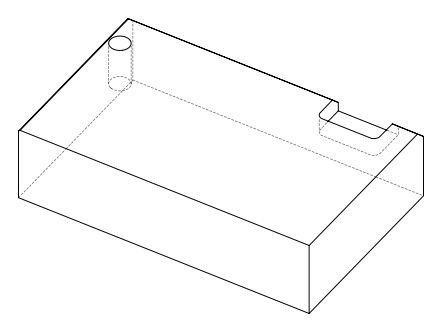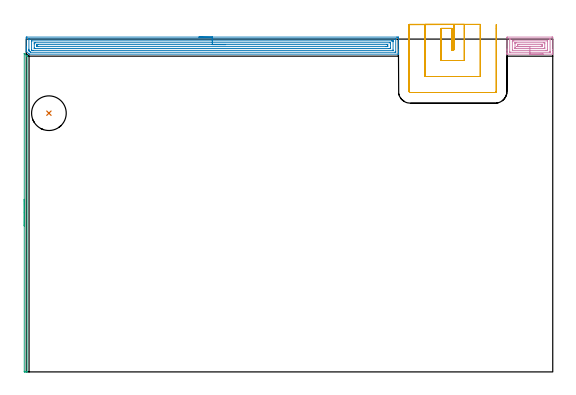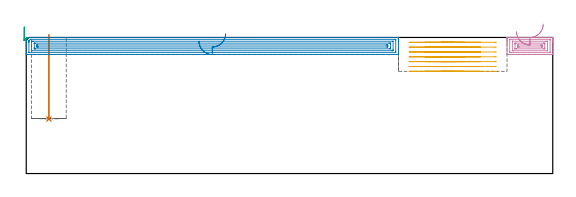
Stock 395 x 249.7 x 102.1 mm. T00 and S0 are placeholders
(PLAN: 5 operations, 2 tool changes, 23.5 min)
(1 INDEXABLE_INSERT_DRILL_BLIND_HOLE_FROM_SOLID | STEP1POCKET | NXT0302_023 | 0.25 min | 32302 mm3)
(2 AREA_MILL | FG_CHAMFER_SURFACE | UGT0205_001 | 11.4 min | 23425 mm3)
(3 AREA_MILL_1 | FG_CHAMFER_SURFACE_1 | UGT0205_001 | 2.06 min | 524 mm3)
(4 AREA_MILL_2 | FG_CHAMFER_SURFACE_2 | UGT0205_001 | 1.61 min | 3363 mm3)
(5 MILL_SLOT | SLOT_PARTIAL_RECTANGULAR | UGT0201_008 | Follow Part, ap 4, ae 75% | 8.2 min | 97578 mm3)
(TOOL NXT0302_023 | Index. Insert Drill 26mm [880-D2600L32-05] | D26 PA176 FL130 Z2)
(TOOL UGT0205_001 | Chamfer Mill 20 x 3 x 45 deg. | D20 FL50 Z2)
(TOOL UGT0201_008 | End Mill 16 mm | D16 FL32 Z4)
(OP 1 INDEXABLE_INSERT_DRILL_BLIND_HOLE_FROM_SOLID)
G17 G21 G94 G90
T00 M6
G54
G17 G0 G90 X17. Y194.1 S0 M3
G43 Z112.1 H1
G94 G81 G98 Z40.9 F250. R104.1
G80
M5
M2
(OP 2 AREA_MILL)
G17 G21 G94 G90
T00 M6
G54
G17 G0 G90 X129.6 Y251.2 S1061 M3
G43 Z112.1 H0
Z99.3
G94 G1 X129.638 Z98.428 F250.
X129.752 Z97.564
X129.941 Z96.712
X130.203 Z95.88
X130.537 Z95.074
X130.94 Z94.3
X131.408 Z93.564
X131.94 Z92.872
X132.529 Z92.229
X133.172 Z91.64
X133.864 Z91.108
X134.6 Z90.64
X135.374 Z90.237
X136.18 Z89.903
X137.012 Z89.641
X137.864 Z89.452
X138.728 Z89.338
X139.6 Z89.3
X277.975
X278.577 Y251.198 Z89.302
X279.172 Y251.193 Z89.304
X279.193 Y251.192 Z89.306
X279.197 Y250.599 Z89.899
X279.2 Y249.977 Z90.521
Y241.678 Z98.817
Y240.246 Z100.251
Y239.893 Z100.602
Y239.188 Z101.312
Y238.875 Z101.625
X279.193 Y238.459 Z102.033
X279.19 Y238.403 Z102.088
X279.023 Y238.4 Z102.1
X2.411
X2.096 Y238.404 Z102.09
X1.937 Y238.561 Z101.935
X1.499 Y239.001 Z101.498
X0.326 Y240.174 Z100.325
X0.159 Y240.339 Z100.158
X0.028 Y240.475 Z100.023
X0.004 Y240.507 Z99.99
X0.001 Y240.562 Z99.936
X0. Y240.583 Z99.915
Y241.678 Z98.817
Y242.922 Z97.575
Y243.462 Z97.033
Y244.084 Z96.411
Y250.329 Z90.168
X0.002 Y250.599 Z89.899
X0.007 Y251.192 Z89.306
X0.028 Y251.193 Z89.304
X0.623 Y251.2 Z89.3
X139.6
Y249.786 Z90.714
X276.868 Y249.785 Z90.715
X277.026 Y249.783 Z90.717
X277.131 Y249.78 Z90.72
X277.191 Y249.776 Z90.724
X277.193 Y249.764 Z90.736
X277.196 Y249.707 Z90.793
X277.2 Y249.297 Z91.203
Y240.376 Z100.124
X277.196 Y239.893 Z100.607
X277.193 Y239.843 Z100.657
X277.191 Y239.823 Z100.677
X277.105 Y239.82 Z100.68
X276.947 Y239.816 Z100.684
X276.868 Y239.814 Z100.686
X276.789
X3.305 Y239.815 Z100.685
X3.226 Y239.816 Z100.684
X3.174 Y239.819 Z100.681
X3.139 Y239.823 Z100.677
X3.124 Y239.835 Z100.665
X3.06 Y239.893 Z100.607
X2.411 Y240.539 Z99.961
X2.167 Y240.785 Z99.715
X2.087 Y240.87 Z99.63
X2.026 Y240.936 Z99.564
X2.01 Y240.991 Z99.509
X2.003 Y241.192 Z99.308
X2.001 Y241.678 Z98.822
X2. Y242.088 Z98.412
Y249.224 Z91.276
X2.004 Y249.707 Z90.793
X2.007 Y249.757 Z90.743
X2.009 Y249.777 Z90.723
X2.095 Y249.78 Z90.72
X2.253 Y249.784 Z90.716
X2.332 Y249.786 Z90.714
X2.411
X139.6
Y248.372 Z92.128
X274.108 Y248.371 Z92.129
X274.553 Y248.37 Z92.13
X275.002 Y248.367 Z92.133
X275.149 Y248.365 Z92.135
X275.19 Y248.353 Z92.147
X275.194 Y248.252 Z92.248
X275.198 Y248.121 Z92.379
X275.199 Y247.922 Z92.578
X275.2 Y247.724 Z92.776
X275.199 Y241.481 Z99.019
X275.191 Y241.282 Z99.218
X275.189 Y241.235 Z99.265
X275.169 Y241.233 Z99.267
X275.114 Y241.231 Z99.269
X275.002 Y241.229 Z99.271
X5.092
X4.646 Y241.231 Z99.269
X4.198 Y241.236 Z99.264
X4.174 Y241.237 Z99.263
X4.144 Y241.264 Z99.236
X4.085 Y241.323 Z99.177
X4.029 Y241.383 Z99.117
X4.01 Y241.424 Z99.076
X4.007 Y241.48 Z99.02
X4.002 Y241.678 Z98.822
X4. Y241.875 Z98.625
X4.001 Y248.119 Z92.381
X4.009 Y248.318 Z92.182
X4.011 Y248.365 Z92.135
X4.031 Y248.367 Z92.133
X4.086 Y248.369 Z92.131
X4.198 Y248.371 Z92.129
X139.6 Y248.372 Z92.128
Y246.957 Z93.543
X272.394
X273.149 Y246.951 Z93.549
X273.187 Y246.95 Z93.55
X273.191 Y246.906 Z93.594
X273.196 Y246.799 Z93.701
X273.199 Y246.583 Z93.917
X273.2 Y246.152 Z94.348
Y243.476 Z97.024
X273.198 Y243.023 Z97.477
X273.195 Y242.803 Z97.697
X273.19 Y242.694 Z97.806
X273.186 Y242.649 Z97.851
X273.136 Y242.648 Z97.852
X272.32 Y242.643 Z97.857
X272.247
X6.806
X6.051 Y242.649 Z97.851
X6.013 Y242.65 Z97.85
X6.009 Y242.694 Z97.806
X6.004 Y242.801 Z97.699
X6.001 Y243.017 Z97.483
X6. Y246.124 Z94.376
X6.002 Y246.577 Z93.923
X6.005 Y246.797 Z93.703
X6.01 Y246.906 Z93.594
X6.014 Y246.951 Z93.549
X6.064 Y246.952 Z93.548
X6.88 Y246.957 Z93.543
X6.953
X139.6
Y245.543 Z94.957
X270.533 Y245.542 Z94.958
X271.133 Y245.539 Z94.961
X271.175 Y245.536 Z94.964
X271.19 Y245.529 Z94.971
X271.196 Y245.476 Z95.024
X271.198 Y245.246 Z95.254
X271.2 Y244.58 Z95.92
X271.199 Y244.354 Z96.146
X271.197 Y244.187 Z96.313
X271.194 Y244.105 Z96.395
X271.191 Y244.069 Z96.431
X271.127 Y244.064 Z96.436
X270.828 Y244.059 Z96.441
X270.533 Y244.058 Z96.442
X269.937 Y244.057 Z96.443
X8.667 Y244.058 Z96.442
X8.067 Y244.061 Z96.439
X8.025 Y244.064 Z96.436
X8.01 Y244.071 Z96.429
X8.004 Y244.124 Z96.376
X8.002 Y244.354 Z96.146
X8. Y245.02 Z95.48
X8.001 Y245.246 Z95.254
X8.003 Y245.413 Z95.087
X8.007 Y245.495 Z95.005
X8.009 Y245.531 Z94.969
X8.073 Y245.536 Z94.964
X8.372 Y245.541 Z94.959
X8.667 Y245.542 Z94.958
X9.263 Y245.543 Z94.957
X139.6
X140.472 Z94.995
X141.336 Z95.109
X142.188 Z95.298
X143.02 Z95.56
X143.826 Z95.894
X144.6 Z96.297
X145.336 Z96.765
X146.028 Z97.296
X146.671 Z97.886
X147.26 Z98.529
X147.792 Z99.221
X148.26 Z99.957
X148.663 Z100.731
X148.997 Z101.537
X149.259 Z102.369
X149.448 Z103.22
X149.562 Z104.085
X149.6 Z104.957
G0 Z112.1
M5
M2
(OP 3 AREA_MILL_1)
G17 G21 G94 G90
T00 M6
G54
G17 G0 G90 X-1.5 Y109.5 S1061 M3
G43 Z112.1 H0
Z110.
G94 G1 Y109.538 Z109.128 F250.
Y109.652 Z108.264
Y109.841 Z107.412
Y110.103 Z106.58
Y110.437 Z105.774
Y110.84 Z105.
Y111.308 Z104.264
Y111.84 Z103.572
Y112.429 Z102.929
Y113.072 Z102.34
Y113.764 Z101.808
Y114.5 Z101.34
Y115.274 Z100.937
Y116.08 Z100.603
Y116.912 Z100.341
Y117.764 Z100.152
Y118.628 Z100.038
Y119.5 Z100.
Y238.884
X-1.495 Y238.972 Z100.004
X-1.493 Y238.982 Z100.005
X-1.47 Y238.972 Z100.027
X0.335 Y237.165 Z101.834
X0.591 Y236.911 Z102.088
X0.594 Y236.907 Z102.09
Y236.897 Z102.091
X0.6 Y236.588 Z102.1
Y0.177
X0.597 Y0.01 Z102.088
X0.54 Y0.007 Z102.031
X0.12 Y0. Z101.62
X-0.188 Z101.312
X-0.896 Z100.599
X-1.25 Z100.246
X-1.491 Y0.002 Z100.005
X-1.496 Y0.177 Z100.004
X-1.5 Y0.48 Z100.
Y119.5
Y120.372 Z100.038
Y121.236 Z100.152
Y122.088 Z100.341
Y122.92 Z100.603
Y123.726 Z100.937
Y124.5 Z101.34
Y125.236 Z101.808
Y125.928 Z102.34
Y126.571 Z102.929
Y127.16 Z103.572
Y127.692 Z104.264
Y128.16 Z105.
Y128.563 Z105.774
Y128.897 Z106.58
Y129.159 Z107.412
Y129.348 Z108.264
Y129.462 Z109.128
Y129.5 Z110.
G0 Z112.1
M5
M2
(OP 4 AREA_MILL_2)
G17 G21 G94 G90
T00 M6
G54
G17 G0 G90 X387.85 Y238.4 S1061 M3
G43 Z112.1 H0
G94 G1 X387.812 Z111.228 F250.
X387.698 Z110.363
X387.509 Z109.512
X387.247 Z108.68
X386.913 Z107.874
X386.51 Z107.1
X386.042 Z106.364
X385.51 Z105.672
X384.921 Z105.029
X384.278 Z104.44
X383.586 Z103.908
X382.85 Z103.44
X382.076 Z103.037
X381.27 Z102.703
X380.438 Z102.441
X379.587 Z102.252
X378.722 Z102.138
X377.85 Z102.1
X360.873
X360.71 Y238.403 Z102.088
X360.707 Y238.458 Z102.034
X360.7 Y238.867 Z101.633
Y239.201 Z101.299
Y239.893 Z100.602
Y241.132 Z99.365
Y241.678 Z98.817
Y242.297 Z98.199
Y250.599 Z89.898
X360.702 Y250.874 Z89.624
X360.71 Y251.192 Z89.306
X361.028 Y251.199 Z89.299
X394.38 Y251.2 Z89.3
X394.674 Y251.197 Z89.302
X394.99 Y251.192 Z89.306
X395. Y250.872 Z89.626
Y241.678 Z98.817
Y240.239 Z100.257
Y239.893 Z100.602
Y239.201 Z101.299
Y238.866 Z101.633
X394.993 Y238.458 Z102.034
X394.99 Y238.403 Z102.088
X394.827 Y238.4 Z102.1
X377.85
Y239.814 Z100.686
X363.028
X362.87 Y239.816 Z100.684
X362.765 Y239.82 Z100.68
X362.709 Y239.825 Z100.675
X362.706 Y239.836 Z100.664
X362.703 Y239.893 Z100.607
X362.7 Y240.3 Z100.2
Y249.221 Z91.279
X362.703 Y249.707 Z90.793
X362.706 Y249.757 Z90.743
X362.709 Y249.776 Z90.724
X362.791 Y249.78 Z90.72
X362.949 Y249.785 Z90.715
X363.028 Y249.786 Z90.714
X392.672
X392.83 Y249.784 Z90.716
X392.935 Y249.78 Z90.72
X392.991 Y249.775 Z90.725
X392.994 Y249.764 Z90.736
X392.997 Y249.707 Z90.793
X393. Y249.3 Z91.2
Y240.379 Z100.121
X392.997 Y239.893 Z100.607
X392.994 Y239.843 Z100.657
X392.991 Y239.824 Z100.676
X392.909 Y239.82 Z100.68
X392.751 Y239.815 Z100.685
X392.672 Y239.814 Z100.686
X377.85
Y241.228 Z99.272
X364.894 Y241.229 Z99.271
X364.744 Y241.23 Z99.27
X364.72 Y241.232 Z99.268
X364.713 Y241.234 Z99.266
X364.71 Y241.252 Z99.248
X364.704 Y241.355 Z99.145
X364.701 Y241.484 Z99.016
Y248.115 Z92.385
X364.707 Y248.31 Z92.19
X364.71 Y248.361 Z92.139
X364.728 Y248.365 Z92.135
X364.782 Y248.368 Z92.132
X364.894 Y248.37 Z92.13
X365.338 Y248.371 Z92.129
X365.788 Y248.372 Z92.128
X390.806 Y248.371 Z92.129
X390.956 Y248.37 Z92.13
X390.98 Y248.368 Z92.132
X390.987 Y248.366 Z92.134
X390.99 Y248.348 Z92.152
X390.996 Y248.246 Z92.254
X390.999 Y248.116 Z92.384
Y241.485 Z99.015
X390.993 Y241.29 Z99.21
X390.99 Y241.24 Z99.26
X390.972 Y241.235 Z99.265
X390.918 Y241.232 Z99.268
X390.806 Y241.23 Z99.27
X390.362 Y241.229 Z99.271
X389.912 Y241.228 Z99.272
X377.85
Y242.643 Z97.857
X367.501
X366.747 Y242.649 Z97.851
X366.71 Y242.651 Z97.849
X366.706 Y242.698 Z97.802
X366.703 Y242.804 Z97.696
X366.701 Y243.017 Z97.483
X366.7 Y243.443 Z97.057
X366.701 Y246.575 Z93.925
X366.703 Y246.793 Z93.707
X366.706 Y246.902 Z93.598
X366.71 Y246.95 Z93.55
X366.759 Y246.952 Z93.548
X367.575 Y246.957 Z93.543
X367.648
X388.199
X388.953 Y246.951 Z93.549
X388.99 Y246.949 Z93.551
X388.994 Y246.902 Z93.598
X388.997 Y246.796 Z93.704
X388.999 Y246.583 Z93.917
X389. Y246.157 Z94.343
Y243.481 Z97.019
X388.999 Y243.025 Z97.475
X388.997 Y242.807 Z97.693
X388.994 Y242.698 Z97.802
X388.99 Y242.65 Z97.85
X388.941 Y242.648 Z97.852
X388.125 Y242.643 Z97.857
X388.052
X377.85
Y244.057 Z96.443
X369.362 Y244.058 Z96.442
X368.761 Y244.061 Z96.439
X368.723 Y244.064 Z96.436
X368.71 Y244.071 Z96.429
X368.704 Y244.119 Z96.381
X368.702 Y244.354 Z96.146
X368.7 Y245.014 Z95.486
X368.701 Y245.246 Z95.254
X368.703 Y245.411 Z95.089
X368.707 Y245.493 Z95.007
X368.709 Y245.529 Z94.971
X368.768 Y245.536 Z94.964
X369.067 Y245.54 Z94.96
X369.362 Y245.542 Z94.958
X369.958 Y245.543 Z94.957
X386.338 Y245.542 Z94.958
X386.939 Y245.539 Z94.961
X386.977 Y245.536 Z94.964
X386.99 Y245.529 Z94.971
X386.996 Y245.481 Z95.019
X386.998 Y245.246 Z95.254
X387. Y244.586 Z95.914
X386.999 Y244.354 Z96.146
X386.997 Y244.189 Z96.311
X386.993 Y244.107 Z96.393
X386.991 Y244.071 Z96.429
X386.932 Y244.064 Z96.436
X386.633 Y244.06 Z96.44
X386.338 Y244.058 Z96.442
X385.742 Y244.057 Z96.443
X377.85
X376.978 Z96.481
X376.114 Z96.595
X375.262 Z96.784
X374.43 Z97.046
X373.624 Z97.38
X372.85 Z97.783
X372.114 Z98.252
X371.422 Z98.783
X370.779 Z99.372
X370.19 Z100.015
X369.659 Z100.707
X369.19 Z101.443
X368.787 Z102.217
X368.453 Z103.023
X368.191 Z103.855
X368.002 Z104.707
X367.888 Z105.572
X367.85 Z106.443
G0 Z112.1
M5
M2
(OP 5 MILL_SLOT)
G17 G21 G94 G90
T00 M6
G54
G17 G0 G90 X320.724 Y260.7 S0 M3
G43 Z112.1 H0
Z98.471
G94 G1 X320.701 Y257.7 F250.
X320.7 Y257.451 F500.
Y241.6
X319.2
Y257.453
X319.199 Y257.7
X311.199
G2 X311.2 Y257.453 R24.
G1 Y233.6
X328.7
Y257.451
G2 X328.701 Y257.7 R24.
G1 X328.732 Y260.7 F250.
X299.136 Y260.699
X299.197 Y257.7
G2 X299.2 Y257.453 R12. F500.
G1 Y221.6
X340.7
Y257.451
G2 X340.703 Y257.7 R12.
G1 X340.765 Y260.699 F250.
X287.2 Y260.453
Y257.453
Y210.7 F500.
G3 X288.3 Y209.6 R1.1
G1 X351.6
G3 X352.7 Y210.7 R1.1
G1 Y257.451
Y260.451 F250.
G0 X320.7 Y260.7 Z94.843
G1 Y257.7
Y241.6 F500.
X319.2
Y257.7
X311.2
Y233.6
X328.7
Y257.7
Y260.7 F250.
X299.2
Y257.7
Y221.6 F500.
X340.7
Y257.7
Y260.7 F250.
X287.2
Y257.7
Y210.7 F500.
G3 X288.3 Y209.6 R1.1
G1 X351.6
G3 X352.7 Y210.7 R1.1
G1 Y257.7
Y260.7 F250.
G0 X320.7 Z91.214
G1 Y257.7
Y241.6 F500.
X319.2
Y257.7
X311.2
Y233.6
X328.7
Y257.7
Y260.7 F250.
X299.2
Y257.7
Y221.6 F500.
X340.7
Y257.7
Y260.7 F250.
X287.2
Y257.7
Y210.7 F500.
G3 X288.3 Y209.6 R1.1
G1 X351.6
G3 X352.7 Y210.7 R1.1
G1 Y257.7
Y260.7 F250.
G0 X320.7 Z87.586
G1 Y257.7
Y241.6 F500.
X319.2
Y257.7
X311.2
Y233.6
X328.7
Y257.7
Y260.7 F250.
X299.2
Y257.7
Y221.6 F500.
X340.7
Y257.7
Y260.7 F250.
X287.2
Y257.7
Y210.7 F500.
G3 X288.3 Y209.6 R1.1
G1 X351.6
G3 X352.7 Y210.7 R1.1
G1 Y257.7
Y260.7 F250.
G0 X320.7 Z83.957
G1 Y257.7
Y241.6 F500.
X319.2
Y257.7
X311.2
Y233.6
X328.7
Y257.7
Y260.7 F250.
X299.2
Y257.7
Y221.6 F500.
X340.7
Y257.7
Y260.7 F250.
X287.2
Y257.7
Y210.7 F500.
G3 X288.3 Y209.6 R1.1
G1 X351.6
G3 X352.7 Y210.7 R1.1
G1 Y257.7
Y260.7 F250.
G0 X320.7 Z80.329
G1 Y257.7
Y241.6 F500.
X319.2
Y257.7
X311.2
Y233.6
X328.7
Y257.7
Y260.7 F250.
X299.2
Y257.7
Y221.6 F500.
X340.7
Y257.7
Y260.7 F250.
X287.2
Y257.7
Y210.7 F500.
G3 X288.3 Y209.6 R1.1
G1 X351.6
G3 X352.7 Y210.7 R1.1
G1 Y257.7
Y260.7 F250.
G0 X320.7 Z76.7
G1 Y257.7
Y241.6 F500.
X319.2
Y257.7
X311.2
Y233.6
X328.7
Y257.7
Y260.7 F250.
X299.2
Y257.7
Y221.6 F500.
X340.7
Y257.7
Y260.7 F250.
X287.2
Y257.7
Y210.7 F500.
G3 X288.3 Y209.6 R1.1
G1 X351.6
G3 X352.7 Y210.7 R1.1
G1 Y257.7
Y260.7 F250.
G0 Z112.1
M5
M2
